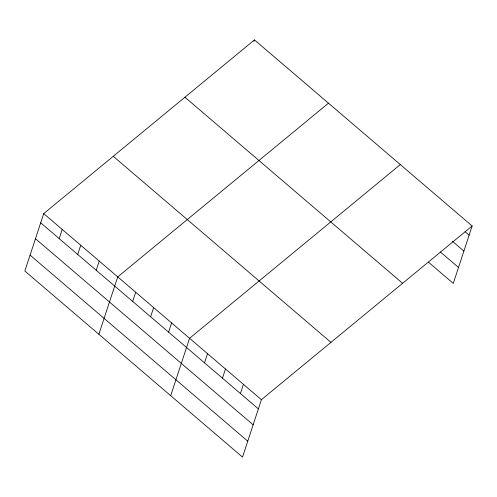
<?xml version="1.0" encoding="UTF-8"?>
<svg xmlns="http://www.w3.org/2000/svg" width="497" height="497" viewBox="0 0 497 497"><rect width="100%" height="100%" fill="white"/><g stroke="black" fill="none" stroke-linecap="round" stroke-linejoin="round"><path stroke-width="0.75" d="M43.724 213.617L24.85 271.02L242.53 457.097L261.403 399.7L472.15 225.98L254.47 39.903L43.724 213.617L261.403 399.7M59.199 238.635L62.224 229.434M77.706 254.452L80.725 245.251M96.207 270.269L99.232 261.068M98.86 334.282L117.733 276.885L328.48 103.171M132.668 301.437L135.693 292.236M150.628 316.788L153.648 307.587M254.004 41.319L254.47 39.903M168.582 332.139L171.608 322.938M170.695 395.693L189.568 338.295L400.315 164.575M204.503 362.841L207.522 353.647M222.457 378.192L225.483 368.998M240.418 393.543L243.443 384.349M472.15 225.98L453.276 283.383L428.371 262.087M465.074 231.714L469.125 235.18M452.313 241.182L463.894 251.084M440.547 252.122L458.507 267.473M184.921 97.232L402.601 283.309M113.266 156.294L330.946 342.371M40.698 222.818L258.378 408.894M35.467 238.722L253.147 424.805M30.081 255.11L247.761 441.193"/></g></svg>
